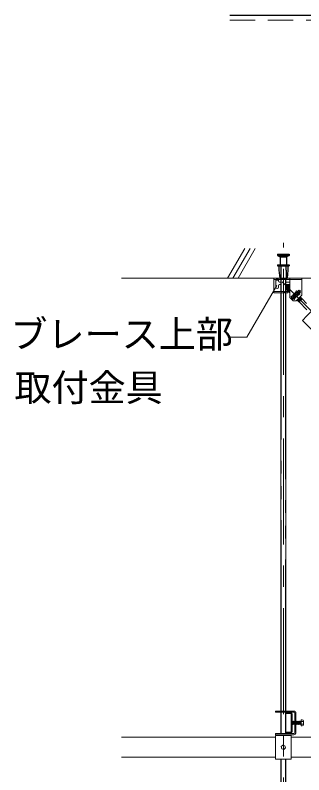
# Model space of a CAD drawing. Units: millimetres, scale not verified. Extents: x -7800 to 7800, y -5387 to 5300.
# Drawn here: x -4654 to -4110, y -3341 to -1908 of the extents above; entities that cross this region are included whole.
import ezdxf
from ezdxf.enums import TextEntityAlignment as Align

# ---------------------------------------------------------------- set-up
doc = ezdxf.new("R2010")
doc.units = ezdxf.units.MM
doc.header["$LTSCALE"] = 40
for name, pattern in [('CHAIN1', [8, 5, -1, 1, -1]), ('DASHED1', [1.8, 1.2, -0.6]), ('DOUBLE_CHAIN1', [8.8, 5, -1, 0.6, -0.6, 0.6, -1]), ('DOUBLE_CHAIN2', [12.8, 9, -1, 0.6, -0.6, 0.6, -1])]:
    doc.linetypes.add(name, pattern=pattern)
for name, color, linetype, lineweight in [('7-0_中心線', 4, 'CHAIN1', 9), ('7-1_吊り材', 7, 'Continuous', 18), ('7-3_野縁', 2, 'Continuous', 25), ('7-4_ブレース・補強材', 4, 'Continuous', 9), ('7-6_文字', 7, 'Continuous', 18), ('7-9_躯体他', 4, 'Continuous', 9), ('7-B_補強金具・金具・その他', 3, 'Continuous', 18), ('7-C_ビス・アンカーボルト・強調図形', 2, 'Continuous', 25), ('7-D_パネル', 4, 'Continuous', 9)]:
    doc.layers.add(name, color=color, linetype=linetype, lineweight=lineweight)
doc.styles.add('ＭＳ ゴシック', font='')
doc.styles.get('ＭＳ ゴシック').set_extended_font_data('MS Gothic')

msp = doc.modelspace()

# ---------------------------------------------------------------- linework, layer by layer
at = {"layer": '7-0_中心線'}
for p, q in [((-4148.34, -4186.86), (-4148.34, -2337.7)), ((-4150.56, -2411.48), (-4054.63, -2508.18)), ((-4116.11, -2427.83), (-4132.68, -2443.43))]:
    msp.add_line(p, q, dxfattribs=at)
at = {"layer": '7-1_吊り材'}
for p, q in [((-4152.84, -2429.9), (-4152.84, -2406.8)), ((-4143.84, -2404.5), (-4143.84, -2421.47)), ((-4152.84, -3221.2), (-4152.84, -2432.2)), ((-4143.84, -2424.78), (-4143.84, -3221.2)), ((-4152.84, -3263.5), (-4152.84, -3223.5)), ((-4143.84, -3223.5), (-4143.84, -3263.5)), ((-4152.84, -3267.2), (-4152.84, -3265.8)), ((-4143.84, -3265.8), (-4143.84, -3267.2)), ((-4152.84, -4070.9), (-4152.84, -3311.8)), ((-4143.84, -3311.8), (-4143.84, -4070.9))]:
    msp.add_line(p, q, dxfattribs=at)
at = {"layer": '7-1_吊り材', "linetype": 'DOUBLE_CHAIN2'}
for p, q in [((-4152.28, -2429.9), (-4152.28, -2406.8)), ((-4144.4, -2404.5), (-4144.4, -2422.03)), ((-4152.28, -3221.2), (-4152.28, -2432.2)), ((-4144.4, -2423.56), (-4144.4, -3221.2)), ((-4152.28, -3263.5), (-4152.28, -3223.5)), ((-4144.4, -3223.5), (-4144.4, -3263.5)), ((-4152.28, -3267.2), (-4152.28, -3265.8)), ((-4144.4, -3265.8), (-4144.4, -3267.2)), ((-4152.28, -4070.9), (-4152.28, -3311.8)), ((-4144.4, -3311.8), (-4144.4, -4070.9))]:
    msp.add_line(p, q, dxfattribs=at)
at = {"layer": '7-3_野縁'}
msp.add_line((-4249.63, -1908.44), (-2155.95, -1908.44), dxfattribs=at)
at = {"layer": '7-4_ブレース・補強材'}
for p, q in [((-4112.55, -2484.1), (-3284.63, -3318.64)), ((-4133.84, -3224.5), (-4143.84, -3224.5)), ((-4143.84, -3224.5), (-4143.84, -3225.7)), ((-4143.84, -3225.7), (-4143.84, -3226.1)), ((-4143.84, -3226.1), (-4133.84, -3226.1)), ((-4133.44, -3260.5), (-4133.44, -3226.5)), ((-4131.84, -3226.5), (-4131.84, -3260.5)), ((-4133.84, -3260.9), (-4143.84, -3260.9)), ((-4143.84, -3261.3), (-4143.84, -3260.9)), ((-4143.84, -3261.3), (-4143.84, -3262.5)), ((-4143.84, -3262.5), (-4133.84, -3262.5)), ((-4453.6, -3270.5), (-4163.34, -3270.5)), ((-4133.34, -3270.5), (-4081.82, -3270.5)), ((-4453.6, -3308.5), (-4163.34, -3308.5)), ((-4133.34, -3308.5), (-4049.27, -3308.5))]:
    msp.add_line(p, q, dxfattribs=at)
msp.add_lwpolyline([(-4094.8, -2466.49), (-4104.07, -2475.69), (-4112.55, -2484.1)], dxfattribs=at)
for centre, radius, start, end in [((-4133.84, -3226.5), 2, 0, 90), ((-4133.84, -3226.5), 0.4, 0, 90), ((-4133.84, -3260.5), 2, 270, 0), ((-4133.84, -3260.5), 0.4, 270, 0)]:
    msp.add_arc(centre, radius, start, end, dxfattribs=at)
at = {"layer": '7-6_文字'}
for p, q in [((-4160.8, -2418.56), (-4217.16, -2516.17)), ((-4217.16, -2516.17), (-4248.74, -2516.17))]:
    msp.add_line(p, q, dxfattribs=at)
at = {"layer": '7-9_躯体他'}
for p, q in [((-4253.71, -2404.5), (-4221.26, -2348.3)), ((-4243.71, -2404.5), (-4211.26, -2348.3)), ((-4233.71, -2404.5), (-4201.26, -2348.3)), ((-4453.6, -2404.5), (-2155.95, -2404.5))]:
    msp.add_line(p, q, dxfattribs=at)
at = {"layer": '7-B_補強金具・金具・その他'}
for p, q in [((-4166.54, -2404.5), (-4166.54, -2432.2)), ((-4166.54, -2404.5), (-4145.54, -2404.5)), ((-4166.54, -2406.8), (-4145.54, -2406.8)), ((-4162.54, -2406.8), (-4162.54, -2421.7)), ((-4161.24, -2406.3), (-4158.84, -2406.3)), ((-4157.54, -2409.8), (-4157.54, -2406.8)), ((-4154.34, -2404.5), (-4142.34, -2404.5)), ((-4145.54, -2404.5), (-4145.54, -2406.8)), ((-4143.84, -2404.5), (-4113.54, -2404.5)), ((-4143.84, -2406.8), (-4136.04, -2406.8)), ((-4136.04, -2404.5), (-4136.04, -2441.1)), ((-4113.54, -2404.5), (-4113.54, -2436.6)), ((-4157.54, -2418.8), (-4157.54, -2421.7)), ((-4155.54, -2411.8), (-4152.84, -2411.8)), ((-4155.54, -2416.8), (-4152.84, -2416.8)), ((-4139.92, -2417.58), (-4144.55, -2422.18)), ((-4144.55, -2423.1), (-4138.1, -2417.7)), ((-4144.55, -2423.33), (-4137.87, -2417.74)), ((-4138.98, -2417.84), (-4144.55, -2422.31)), ((-4138.11, -2418.72), (-4143.99, -2423.43)), ((-4143.97, -2424.66), (-4136.88, -2418.74)), ((-4136.76, -2418.87), (-4143.85, -2424.78)), ((-4143.84, -2411.8), (-4136.04, -2411.8)), ((-4143.84, -2416.8), (-4136.04, -2416.8)), ((-4143.84, -2417.4), (-4136.74, -2417.4)), ((-4137.86, -2418.97), (-4143.74, -2423.68)), ((-4142.9, -2420.53), (-4139.23, -2417.59)), ((-4142.87, -2424.56), (-4136.99, -2419.84)), ((-4142.85, -2425.79), (-4136.04, -2420.1)), ((-4136.04, -2420.33), (-4142.73, -2425.91)), ((-4136.74, -2420.1), (-4142.62, -2424.81)), ((-4136.04, -2421.11), (-4141.75, -2425.69)), ((-4141.5, -2425.94), (-4136.04, -2421.56)), ((-4139.22, -2417.58), (-4139.92, -2417.58)), ((-4139.22, -2417.58), (-4139.23, -2417.59)), ((-4139.04, -2417.7), (-4136.74, -2417.7)), ((-4139.04, -2417.7), (-4139.04, -2417.81)), ((-4138.27, -2417.7), (-4138.98, -2417.84)), ((-4138.93, -2416.43), (-4138.93, -2416.43)), ((-4138.93, -2416.43), (-4138.93, -2416.43)), ((-4137.91, -2417.7), (-4138.27, -2417.7)), ((-4137.87, -2417.74), (-4138.11, -2418.72)), ((-4137.91, -2417.7), (-4137.87, -2417.74)), ((-4136.88, -2418.74), (-4137.86, -2418.97)), ((-4136.76, -2418.87), (-4136.99, -2419.84)), ((-4136.88, -2418.74), (-4136.76, -2418.87)), ((-4136.74, -2417.4), (-4136.74, -2420.1)), ((-4136.04, -2419.93), (-4136.74, -2420.1)), ((-4166.54, -2429.9), (-4145.94, -2429.9)), ((-4166.54, -2432.2), (-4145.94, -2432.2)), ((-4145.94, -2429.9), (-4145.94, -2432.2)), ((-4144.56, -2423.61), (-4144.55, -2422.18)), ((-4144.56, -2423.61), (-4143.99, -2423.43)), ((-4143.97, -2424.66), (-4143.74, -2423.68)), ((-4143.97, -2424.66), (-4143.85, -2424.78)), ((-4143.85, -2424.78), (-4142.87, -2424.56)), ((-4143.84, -2423.52), (-4143.84, -2424.12)), ((-4143.84, -2429.9), (-4140.04, -2429.9)), ((-4143.84, -2432.2), (-4140.04, -2432.2)), ((-4142.85, -2425.79), (-4142.62, -2424.81)), ((-4142.85, -2425.79), (-4142.73, -2425.91)), ((-4142.73, -2425.91), (-4141.75, -2425.69)), ((-4136.04, -2422.16), (-4141.73, -2426.91)), ((-4141.73, -2426.91), (-4141.5, -2425.94)), ((-4141.73, -2426.91), (-4141.61, -2427.04)), ((-4136.04, -2422.39), (-4141.61, -2427.04)), ((-4141.61, -2427.04), (-4140.63, -2426.81)), ((-4136.04, -2423.13), (-4140.63, -2426.81)), ((-4140.62, -2428.04), (-4136.04, -2424.22)), ((-4140.62, -2428.04), (-4140.38, -2427.06)), ((-4140.62, -2428.04), (-4140.49, -2428.17)), ((-4136.04, -2424.45), (-4140.49, -2428.17)), ((-4140.49, -2428.17), (-4139.51, -2427.94)), ((-4136.04, -2423.58), (-4140.38, -2427.06)), ((-4140.04, -2429.6), (-4140.04, -2432.2)), ((-4140.04, -2429.6), (-4138.21, -2429.6)), ((-4139.51, -2427.94), (-4136.04, -2425.16)), ((-4139.5, -2429.17), (-4136.04, -2426.28)), ((-4139.5, -2429.17), (-4139.26, -2428.19)), ((-4139.5, -2429.17), (-4139.37, -2429.29)), ((-4136.04, -2426.51), (-4139.37, -2429.29)), ((-4139.37, -2429.29), (-4138.4, -2429.07)), ((-4136.04, -2425.61), (-4139.26, -2428.19)), ((-4138.4, -2429.07), (-4136.04, -2427.18)), ((-4138.38, -2430.29), (-4136.04, -2428.34)), ((-4138.38, -2430.29), (-4138.15, -2429.32)), ((-4138.38, -2430.29), (-4138.26, -2430.42)), ((-4136.04, -2428.57), (-4138.26, -2430.42)), ((-4138.26, -2430.42), (-4137.28, -2430.19)), ((-4136.04, -2427.63), (-4138.15, -2429.32)), ((-4137.28, -2430.19), (-4136.04, -2429.2)), ((-4137.26, -2431.42), (-4136.04, -2430.4)), ((-4137.26, -2431.42), (-4137.03, -2430.44)), ((-4137.26, -2431.42), (-4137.14, -2431.55)), ((-4136.04, -2430.63), (-4137.14, -2431.55)), ((-4137.14, -2431.55), (-4136.16, -2431.32)), ((-4136.04, -2429.65), (-4137.03, -2430.44)), ((-4136.04, -2431.23), (-4136.16, -2431.32)), ((-4136.14, -2432.55), (-4136.02, -2432.67)), ((-4121.11, -2429.45), (-4133.06, -2440.68)), ((-4125.2, -2431.6), (-4130.64, -2437.05)), ((-4123.91, -2431.64), (-4130.31, -2436.7)), ((-4125.77, -2433.83), (-4130.17, -2437.17)), ((-4118.03, -2432.73), (-4129.98, -2443.96)), ((-4128.2, -2436.12), (-4129.93, -2437.42)), ((-4124.03, -2431.51), (-4129.16, -2435.57)), ((-4126.23, -2432.64), (-4125.01, -2431.71)), ((-4125.2, -2431.6), (-4123.39, -2428.48)), ((-4124.03, -2431.51), (-4125.01, -2431.71)), ((-4123.91, -2431.64), (-4124.06, -2432.22)), ((-4124.03, -2431.51), (-4123.91, -2431.64)), ((-4121.11, -2429.45), (-4118.03, -2432.73)), ((-4120.44, -2436.36), (-4117.32, -2434.55)), ((-4130.04, -2447.1), (-4136.04, -2441.1)), ((-4133.77, -2438.85), (-4130.64, -2437.05)), ((-4133.06, -2440.68), (-4129.98, -2443.96)), ((-4131.17, -2437.35), (-4131.15, -2437.37)), ((-4131.15, -2437.37), (-4130.17, -2437.17)), ((-4131.05, -2437.29), (-4131.15, -2437.37)), ((-4130.04, -2437.84), (-4129.93, -2437.42)), ((-4130.04, -2447.1), (-4124.04, -2447.1)), ((-4127.69, -2444.93), (-4125.89, -2441.8)), ((-4122.29, -2438.2), (-4126.93, -2441.86)), ((-4126.93, -2441.86), (-4126.67, -2440.89)), ((-4126.93, -2441.86), (-4126.8, -2441.99)), ((-4126.67, -2440.89), (-4120.66, -2436.34)), ((-4120.44, -2436.36), (-4125.89, -2441.8)), ((-4124.04, -2447.1), (-4113.54, -2436.6)), ((-4122.73, -2446.07), (-4115.64, -2440.16)), ((-4122.73, -2446.07), (-4122.64, -2445.7)), ((-4122.73, -2446.07), (-4122.6, -2446.2)), ((-4115.51, -2440.28), (-4122.6, -2446.2)), ((-4122.6, -2446.2), (-4121.62, -2445.97)), ((-4121.62, -2445.97), (-4115.75, -2441.26)), ((-4121.61, -2447.2), (-4114.52, -2441.28)), ((-4121.61, -2447.2), (-4121.38, -2446.22)), ((-4121.61, -2447.2), (-4121.48, -2447.32)), ((-4114.39, -2441.41), (-4121.48, -2447.32)), ((-4121.48, -2447.32), (-4120.51, -2447.1)), ((-4115.5, -2441.51), (-4121.38, -2446.22)), ((-4120.28, -2436.26), (-4120.66, -2436.34)), ((-4114.63, -2442.38), (-4120.51, -2447.1)), ((-4113.4, -2442.41), (-4120.49, -2448.33)), ((-4120.49, -2448.33), (-4120.26, -2447.35)), ((-4120.49, -2448.33), (-4120.37, -2448.45)), ((-4113.28, -2442.54), (-4120.37, -2448.45)), ((-4120.37, -2448.45), (-4119.39, -2448.23)), ((-4120.26, -2447.35), (-4114.38, -2442.64)), ((-4116.62, -2440.38), (-4120.17, -2443.24)), ((-4113.51, -2443.51), (-4119.39, -2448.23)), ((-4119.37, -2449.45), (-4115.77, -2446.45)), ((-4119.37, -2449.45), (-4119.14, -2448.48)), ((-4119.37, -2449.45), (-4119.25, -2449.58)), ((-4117.22, -2447.89), (-4119.25, -2449.58)), ((-4113.26, -2443.76), (-4119.14, -2448.48)), ((-4118.75, -2449.4), (-4112.89, -2443.59)), ((-4118.75, -2449.4), (-4104.12, -2464.15)), ((-4117.9, -2440.96), (-4116.86, -2440.13)), ((-4116.8, -2439.86), (-4116.86, -2440.13)), ((-4115.64, -2440.16), (-4116.62, -2440.38)), ((-4115.51, -2440.28), (-4115.75, -2441.26)), ((-4115.64, -2440.16), (-4115.51, -2440.28)), ((-4114.52, -2441.28), (-4115.5, -2441.51)), ((-4114.39, -2441.41), (-4114.63, -2442.38)), ((-4114.52, -2441.28), (-4114.39, -2441.41)), ((-4113.4, -2442.41), (-4114.38, -2442.64)), ((-4113.28, -2442.54), (-4113.51, -2443.51)), ((-4113.4, -2442.41), (-4113.28, -2442.54)), ((-4113, -2443.7), (-4113.26, -2443.76)), ((-4112.89, -2443.59), (-4104.44, -2452.11)), ((-4163.34, -3221.2), (-4163.34, -3223.5)), ((-4128.84, -3221.2), (-4163.34, -3221.2)), ((-4128.84, -3223.5), (-4163.34, -3223.5)), ((-4126.84, -3261.5), (-4126.84, -3225.5)), ((-4124.54, -3261.5), (-4124.54, -3225.5)), ((-4115.09, -3238), (-4115.09, -3249)), ((-4115.09, -3238), (-4115.09, -3249)), ((-4112.59, -3238), (-4115.09, -3238)), ((-4131.84, -3240.88), (-4131.47, -3246.13)), ((-4131.84, -3246.13), (-4131.84, -3240.88)), ((-4131.09, -3240.88), (-4130.72, -3246.13)), ((-4131.09, -3240.88), (-4130.72, -3240.88)), ((-4130.72, -3240.88), (-4130.34, -3240.5)), ((-4130.72, -3240.88), (-4130.34, -3246.13)), ((-4130.72, -3246.13), (-4130.34, -3246.13)), ((-4130.34, -3240.5), (-4129.97, -3240.88)), ((-4130.34, -3246.13), (-4129.97, -3246.5)), ((-4129.97, -3240.88), (-4129.59, -3246.13)), ((-4129.97, -3246.5), (-4129.59, -3246.13)), ((-4129.59, -3240.88), (-4129.22, -3246.13)), ((-4128.84, -3240.88), (-4128.47, -3246.13)), ((-4128.47, -3240.88), (-4128.09, -3246.13)), ((-4127.72, -3240.88), (-4127.34, -3246.13)), ((-4127.34, -3240.88), (-4126.97, -3246.13)), ((-4127.34, -3246.13), (-4126.97, -3246.13)), ((-4126.97, -3240.5), (-4126.84, -3240.63)), ((-4126.97, -3246.13), (-4126.84, -3246.25)), ((-4124.54, -3240.68), (-4124.34, -3240.88)), ((-4124.54, -3246.3), (-4124.34, -3246.5)), ((-4124.34, -3240.88), (-4123.97, -3246.13)), ((-4124.34, -3246.5), (-4123.97, -3246.13)), ((-4123.97, -3240.88), (-4123.59, -3246.13)), ((-4123.22, -3240.88), (-4122.84, -3246.13)), ((-4122.84, -3240.88), (-4122.47, -3246.13)), ((-4122.09, -3240.88), (-4121.72, -3246.13)), ((-4121.72, -3240.88), (-4121.34, -3246.13)), ((-4120.97, -3240.88), (-4120.59, -3246.13)), ((-4120.59, -3240.88), (-4120.22, -3246.13)), ((-4119.84, -3240.88), (-4119.47, -3246.13)), ((-4119.47, -3240.88), (-4119.09, -3246.13)), ((-4118.72, -3240.88), (-4118.34, -3246.13)), ((-4118.72, -3240.88), (-4118.34, -3240.88)), ((-4118.34, -3240.88), (-4117.97, -3240.5)), ((-4118.34, -3240.88), (-4117.97, -3246.13)), ((-4118.34, -3246.13), (-4117.97, -3246.13)), ((-4117.97, -3240.5), (-4117.59, -3240.88)), ((-4117.59, -3240.88), (-4117.22, -3246.13)), ((-4117.22, -3240.88), (-4116.84, -3246.13)), ((-4116.47, -3240.88), (-4116.09, -3246.13)), ((-4116.09, -3240.88), (-4115.72, -3246.13)), ((-4115.34, -3240.88), (-4115.09, -3240.88)), ((-4115.34, -3240.88), (-4115.09, -3244.38)), ((-4115.34, -3246.5), (-4115.09, -3246.25)), ((-4111.09, -3241), (-4115.09, -3241)), ((-4111.09, -3246), (-4115.09, -3246)), ((-4112.59, -3249), (-4115.09, -3249)), ((-4111.09, -3246), (-4110.59, -3245.15)), ((-4110.59, -3247), (-4111.09, -3246)), ((-4110.59, -3240), (-4110.59, -3247)), ((-4163.34, -3263.5), (-4163.34, -3265.8)), ((-4128.84, -3263.5), (-4163.34, -3263.5)), ((-4128.84, -3265.8), (-4163.34, -3265.8)), ((-4163.34, -3267.2), (-4163.34, -3311.8)), ((-4133.34, -3267.2), (-4163.34, -3267.2)), ((-4133.34, -3267.2), (-4133.34, -3311.8)), ((-4133.34, -3311.8), (-4163.34, -3311.8))]:
    msp.add_line(p, q, dxfattribs=at)
at = {"layer": '7-B_補強金具・金具・その他', "linetype": 'DASHED1'}
for p, q in [((-4152.09, -2405.75), (-4153.34, -2404.5)), ((-4152.09, -2405.75), (-4153.34, -2406.8)), ((-4136.04, -2406.8), (-4113.54, -2406.8)), ((-4152.09, -2431.15), (-4153.34, -2429.9)), ((-4152.09, -2431.15), (-4153.34, -2432.2)), ((-4121.11, -2429.45), (-4118.92, -2427.39)), ((-4118.92, -2427.39), (-4115.84, -2430.67)), ((-4118.03, -2432.73), (-4115.84, -2430.67))]:
    msp.add_line(p, q, dxfattribs=at)
at = {"layer": '7-B_補強金具・金具・その他', "linetype": 'DOUBLE_CHAIN1'}
for p, q in [((-4123.8, -2431.98), (-4120.72, -2435.26)), ((-4130.36, -2438.15), (-4127.28, -2441.42))]:
    msp.add_line(p, q, dxfattribs=at)
at = {"layer": '7-B_補強金具・金具・その他'}
for points in [[(-4136.04, -2432.46), (-4136.14, -2432.55), (-4136.04, -2432.12)], [(-4120.67, -2435.21), (-4120.9, -2436.08), (-4124.49, -2438.81)], [(-4123.35, -2439.27), (-4126.8, -2441.99), (-4125.89, -2441.81)], [(-4131.84, -3240.88), (-4131.47, -3240.5), (-4131.09, -3240.88)], [(-4131.84, -3246.13), (-4131.47, -3246.13), (-4131.09, -3246.5), (-4130.72, -3246.13)], [(-4129.97, -3240.88), (-4129.59, -3240.88), (-4129.22, -3240.5), (-4128.84, -3240.88)], [(-4129.59, -3246.13), (-4129.22, -3246.13), (-4128.84, -3246.5), (-4128.47, -3246.13)], [(-4128.84, -3240.88), (-4128.47, -3240.88), (-4128.09, -3240.5), (-4127.72, -3240.88)], [(-4128.47, -3246.13), (-4128.09, -3246.13), (-4127.72, -3246.5), (-4127.34, -3246.13)], [(-4127.72, -3240.88), (-4127.34, -3240.88), (-4126.97, -3240.5)], [(-4124.34, -3240.88), (-4123.97, -3240.88), (-4123.59, -3240.5), (-4123.22, -3240.88)], [(-4123.97, -3246.13), (-4123.59, -3246.13), (-4123.22, -3246.5), (-4122.84, -3246.13)], [(-4123.22, -3240.88), (-4122.84, -3240.88), (-4122.47, -3240.5), (-4122.09, -3240.88)], [(-4122.84, -3246.13), (-4122.47, -3246.13), (-4122.09, -3246.5), (-4121.72, -3246.13)], [(-4122.09, -3240.88), (-4121.72, -3240.88), (-4121.34, -3240.5), (-4120.97, -3240.88)], [(-4121.72, -3246.13), (-4121.34, -3246.13), (-4120.97, -3246.5), (-4120.59, -3246.13)], [(-4120.97, -3240.88), (-4120.59, -3240.88), (-4120.22, -3240.5), (-4119.84, -3240.88)], [(-4120.59, -3246.13), (-4120.22, -3246.13), (-4119.84, -3246.5), (-4119.47, -3246.13)], [(-4119.84, -3240.88), (-4119.47, -3240.88), (-4119.09, -3240.5), (-4118.72, -3240.88)], [(-4119.47, -3246.13), (-4119.09, -3246.13), (-4118.72, -3246.5), (-4118.34, -3246.13)], [(-4117.97, -3246.13), (-4117.59, -3246.5), (-4117.22, -3246.13)], [(-4117.59, -3240.88), (-4117.22, -3240.88), (-4116.84, -3240.5), (-4116.47, -3240.88)], [(-4117.22, -3246.13), (-4116.84, -3246.13), (-4116.47, -3246.5), (-4116.09, -3246.13)], [(-4116.47, -3240.88), (-4116.09, -3240.88), (-4115.72, -3240.5), (-4115.34, -3240.88)], [(-4116.09, -3246.13), (-4115.72, -3246.13), (-4115.34, -3246.5)], [(-4110.59, -3240), (-4111.09, -3241), (-4110.59, -3241.86)]]:
    msp.add_lwpolyline(points, dxfattribs=at)
msp.add_lwpolyline([(-4144.39, -3290.73), (-4145.31, -3286.69), (-4149.26, -3285.47), (-4152.29, -3288.28), (-4151.38, -3292.31), (-4147.43, -3293.54)], close=True, dxfattribs=at)
for centre, radius, start, end in [((-4163.24, -2406.37), 2, 2.05211, 69.62319), ((-4160.04, -2405.81), 2.69, 201.76229, 338.23771), ((-4156.85, -2406.37), 2, 110.37681, 177.94789), ((-4160.04, -2421.7), 2.5, 180, 0), ((-4155.54, -2409.8), 2, 180, 270), ((-4155.54, -2418.8), 2, 90, 180), ((-4138.81, -2417.43), 0.441, 201.1502, 248.39359), ((-4137.7, -2418.56), 0.441, 201.1502, 248.39359), ((-4136.58, -2419.69), 0.441, 201.1502, 248.39359), ((-4144.15, -2423.84), 0.441, 21.1502, 68.39359), ((-4143.03, -2424.97), 0.441, 21.1502, 68.39359), ((-4141.91, -2426.1), 0.441, 21.1502, 68.39359), ((-4140.79, -2427.22), 0.441, 21.1502, 68.39359), ((-4139.68, -2428.35), 0.441, 21.1502, 68.39359), ((-4138.56, -2429.48), 0.441, 21.1502, 68.39359), ((-4137.44, -2430.6), 0.441, 21.1502, 68.39359), ((-4136.32, -2431.73), 0.441, 50.64476, 68.39359), ((-4124.84, -2431.31), 0.441, 218.43865, 246.8517), ((-4125.54, -2436.7), 8.5, 14.65052, 75.34948), ((-4120.49, -2435.93), 0.441, 199.6083, 246.8517), ((-4125.54, -2436.7), 8.5, 194.65052, 255.34948), ((-4130.34, -2437.57), 0.441, 19.6083, 66.8517), ((-4127.08, -2441.04), 0.441, 19.6083, 24.38798), ((-4121.79, -2446.38), 0.441, 21.1502, 68.39359), ((-4120.67, -2447.51), 0.441, 21.1502, 68.39359), ((-4119.55, -2448.64), 0.441, 21.1502, 68.39359), ((-4118.2, -2451.79), 2.44, 103.04609, 115.40669), ((-4116.45, -2439.97), 0.441, 201.1502, 248.39359), ((-4115.33, -2441.1), 0.441, 201.1502, 248.39359), ((-4114.22, -2442.23), 0.441, 201.1502, 248.39359), ((-4113.1, -2443.35), 0.441, 201.1502, 248.39359), ((-4128.84, -3225.5), 4.3, 0, 90), ((-4128.84, -3225.5), 2, 0, 90), ((-4112.59, -3240), 2, 0, 90), ((-4112.59, -3247), 2, 270, 0), ((-4128.84, -3261.5), 2, 270, 0), ((-4128.84, -3261.5), 4.3, 270, 0)]:
    msp.add_arc(centre, radius, start, end, dxfattribs=at)
at = {"layer": '7-C_ビス・アンカーボルト・強調図形'}
for p, q in [((-4159.34, -2359.5), (-4137.34, -2359.5)), ((-4159.34, -2361.5), (-4137.34, -2361.5)), ((-4154.34, -2364.5), (-4154.34, -2379.5)), ((-4154.34, -2364.5), (-4142.34, -2364.5)), ((-4142.34, -2364.5), (-4142.34, -2379.5)), ((-4159.34, -2379.5), (-4159.34, -2381)), ((-4159.34, -2379.5), (-4137.34, -2379.5)), ((-4159.34, -2381), (-4137.34, -2381)), ((-4156.84, -2381), (-4156.84, -2389.5)), ((-4156.84, -2389.5), (-4155.34, -2404.5)), ((-4139.84, -2389.5), (-4141.34, -2404.5)), ((-4139.84, -2381), (-4139.84, -2389.5)), ((-4137.34, -2379.5), (-4137.34, -2381)), ((-4155.34, -2404.5), (-4141.34, -2404.5))]:
    msp.add_line(p, q, dxfattribs=at)
at = {"layer": '7-C_ビス・アンカーボルト・強調図形', "linetype": 'DASHED1'}
for p, q in [((-4153.34, -2389.5), (-4153.34, -2404.5)), ((-4153.34, -2389.5), (-4152.84, -2389.5)), ((-4152.84, -2379.5), (-4152.84, -2389.5)), ((-4143.84, -2379.5), (-4143.84, -2389.5)), ((-4143.34, -2389.5), (-4143.84, -2389.5)), ((-4143.34, -2389.5), (-4143.34, -2404.5))]:
    msp.add_line(p, q, dxfattribs=at)
at = {"layer": '7-C_ビス・アンカーボルト・強調図形'}
for points in [[(-4159.34, -2359.5), (-4159.34, -2361.5), (-4154.34, -2364.5)], [(-4137.34, -2359.5), (-4137.34, -2361.5), (-4142.34, -2364.5)]]:
    msp.add_lwpolyline(points, dxfattribs=at)
at = {"layer": '7-D_パネル', "linetype": 'DASHED1'}
msp.add_line((-4249.63, -1917.94), (-2155.95, -1917.94), dxfattribs=at)

# ---------------------------------------------------------------- texts
at = {"layer": '7-6_文字', "style": 'ＭＳ ゴシック'}
for s, p in [('ブレース上部', (-4663.4, -2551.19)), ('取付金具', (-4655.81, -2652.02))]:
    msp.add_text(s, height=51.32, dxfattribs=at).set_placement(p, align=Align.BOTTOM_LEFT)

doc.saveas('drawing.dxf')
